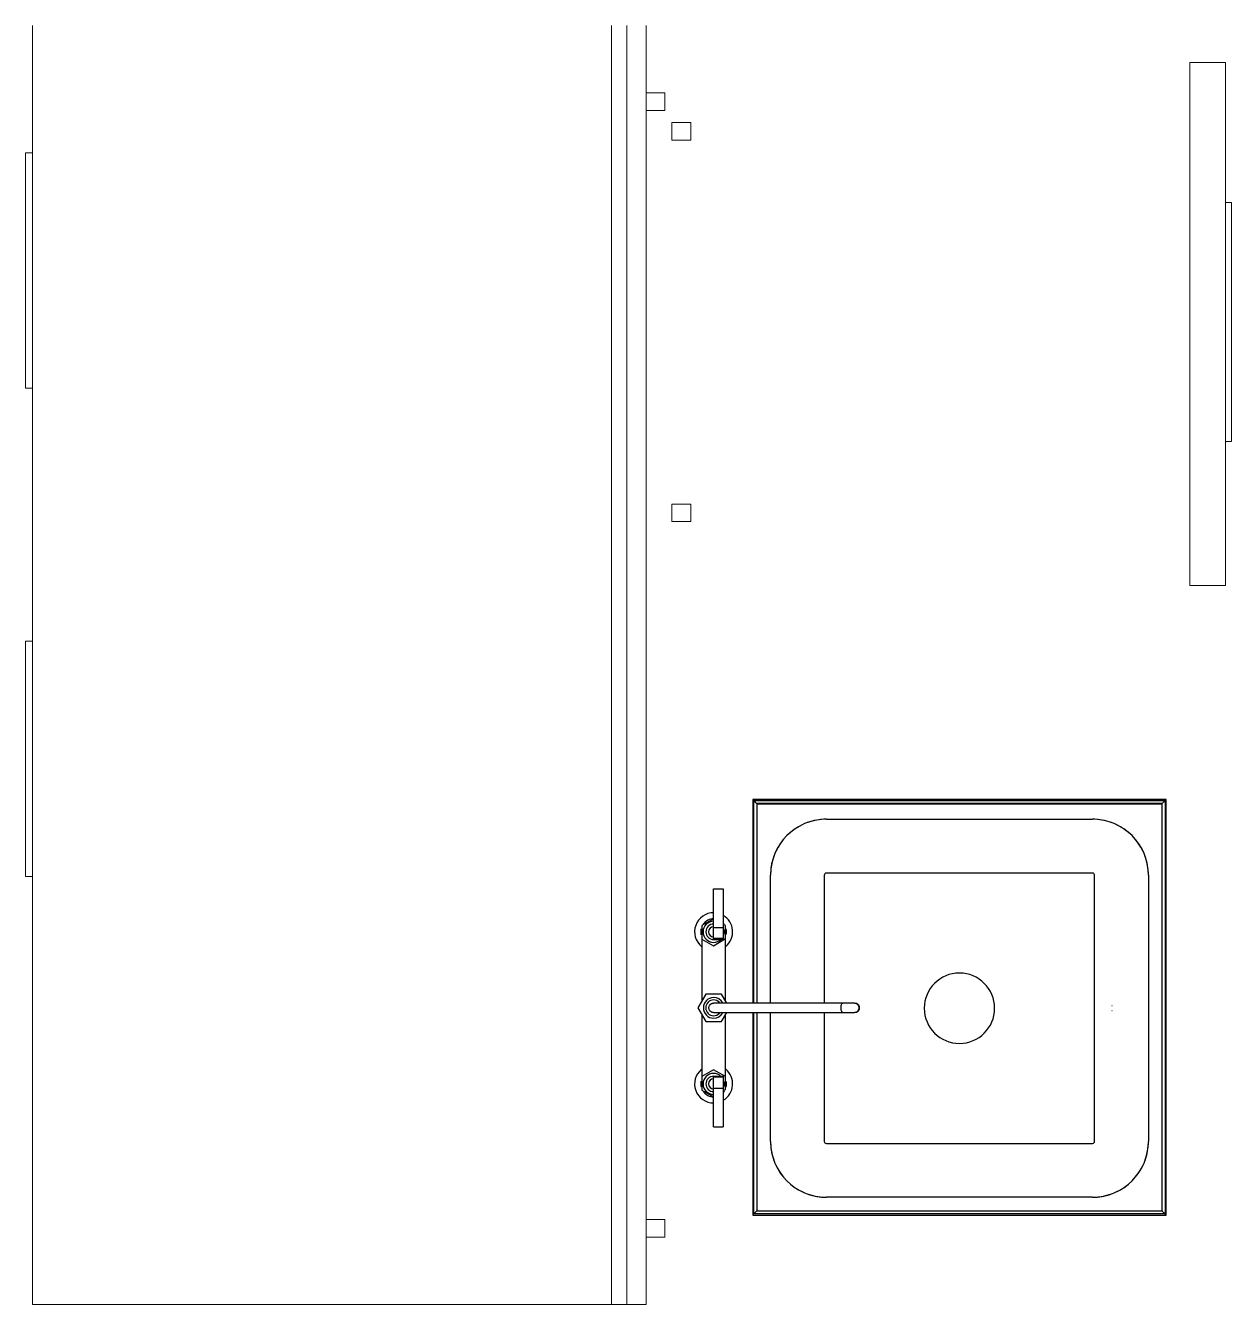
# Model space of a CAD drawing. Header units: inches. Extents: x -460 to 10305, y -938 to 5356.
# Drawn here: x 543.3 to 606.7, y 505.9 to 573.1 of the extents above; entities that cross this region are included whole.
import ezdxf

# ---------------------------------------------------------------- set-up
doc = ezdxf.new("R2010")
doc.units = ezdxf.units.IN
doc.header["$MEASUREMENT"] = 0
doc.layers.add('01-0263-G-DWG-BFP-ARCH$0$SP-CASE', color=11, linetype='Continuous', lineweight=13)
doc.layers.add('01-0263-G-DWG-BFP-ARCH$0$SP-FIXT', color=35, linetype='Continuous')

# ---------------------------------------------------------------- blocks, each defined once
blk = doc.blocks.new('01-0263-G-DWG-BFP-ARCH', base_point=(1295.158, 1352.862))
at = {"layer": '01-0263-G-DWG-BFP-ARCH$0$SP-CASE'}
for p, q in [((1838.57, 1922.721), (1838.57, 1855.471)), ((1869.022, 1922.721), (1869.022, 1855.471)), ((1869.82, 1922.721), (1869.82, 1855.471)), ((1870.835, 1922.721), (1870.835, 1855.471)), ((1899.445, 1920.784), (1901.32, 1920.784)), ((1899.445, 1920.784), (1899.445, 1893.284)), ((1901.32, 1893.284), (1901.32, 1920.784)), ((1871.82, 1919.183), (1870.835, 1919.183)), ((1871.82, 1919.183), (1871.82, 1918.26)), ((1870.835, 1918.26), (1871.82, 1918.26)), ((1873.195, 1917.621), (1872.195, 1917.621)), ((1872.195, 1916.697), (1872.195, 1917.621)), ((1873.195, 1917.621), (1873.195, 1916.697)), ((1872.195, 1916.697), (1873.195, 1916.697)), ((1838.204, 1903.659), (1838.204, 1916.034)), ((1838.57, 1916.034), (1838.204, 1916.034)), ((1901.32, 1913.409), (1901.624, 1913.409)), ((1901.624, 1913.409), (1901.624, 1900.846)), ((1838.57, 1903.659), (1838.204, 1903.659)), ((1901.32, 1900.846), (1901.624, 1900.846)), ((1873.195, 1897.558), (1872.195, 1897.558)), ((1872.195, 1896.635), (1872.195, 1897.558)), ((1873.195, 1897.558), (1873.195, 1896.635)), ((1872.195, 1896.635), (1873.195, 1896.635)), ((1901.32, 1893.284), (1899.445, 1893.284)), ((1838.204, 1877.971), (1838.204, 1890.346)), ((1838.57, 1890.346), (1838.204, 1890.346)), ((1838.57, 1877.971), (1838.204, 1877.971)), ((1871.82, 1859.933), (1870.835, 1859.933)), ((1871.82, 1859.933), (1871.82, 1859.01)), ((1870.835, 1859.01), (1871.82, 1859.01)), ((1869.022, 1855.471), (1838.57, 1855.471)), ((1869.82, 1855.471), (1869.022, 1855.471)), ((1870.835, 1855.471), (1869.82, 1855.471))]:
    blk.add_line(p, q, dxfattribs=at)
at = {"layer": '01-0263-G-DWG-BFP-ARCH$0$SP-FIXT'}
for p, q in [((1898.195, 1882.022), (1876.445, 1882.022)), ((1876.445, 1882.022), (1876.445, 1871.307)), ((1876.508, 1871.307), (1876.508, 1881.959)), ((1898.133, 1881.959), (1876.508, 1881.959)), ((1897.983, 1881.809), (1876.657, 1881.809)), ((1876.657, 1881.809), (1876.657, 1871.307)), ((1876.657, 1881.772), (1876.657, 1871.307)), ((1897.983, 1881.772), (1876.657, 1881.772)), ((1897.983, 1860.384), (1897.983, 1881.809)), ((1897.983, 1860.384), (1897.983, 1881.772)), ((1898.133, 1881.959), (1898.133, 1860.234)), ((1898.195, 1860.171), (1898.195, 1882.022)), ((1880.32, 1880.984), (1894.32, 1880.984)), ((1877.383, 1871.306), (1877.383, 1878.046)), ((1880.213, 1878.046), (1880.213, 1871.317)), ((1880.213, 1878.046), (1880.213, 1871.317)), ((1894.32, 1878.153), (1880.32, 1878.153)), ((1894.32, 1878.153), (1880.32, 1878.153)), ((1894.427, 1864.046), (1894.427, 1878.046)), ((1894.427, 1864.046), (1894.427, 1878.046)), ((1897.258, 1878.046), (1897.258, 1864.046)), ((1874.392, 1875.284), (1874.392, 1877.318)), ((1874.392, 1877.318), (1874.892, 1877.318)), ((1874.892, 1877.318), (1874.892, 1875.284)), ((1874.392, 1875.749), (1873.776, 1875.393)), ((1874.392, 1875.749), (1873.776, 1875.393)), ((1873.766, 1875.229), (1873.766, 1871.418)), ((1873.776, 1875.393), (1873.776, 1874.682)), ((1873.776, 1875.393), (1873.776, 1874.682)), ((1874.392, 1874.715), (1874.392, 1875.284)), ((1874.392, 1875.284), (1874.892, 1875.284)), ((1875.008, 1875.393), (1874.892, 1875.46)), ((1875.008, 1875.393), (1874.892, 1875.46)), ((1874.892, 1875.284), (1874.892, 1874.715)), ((1875.008, 1874.714), (1875.008, 1875.393)), ((1875.008, 1874.714), (1875.008, 1875.393)), ((1875.018, 1871.418), (1875.018, 1875.229)), ((1873.776, 1874.682), (1874.392, 1874.326)), ((1873.776, 1874.682), (1874.392, 1874.326)), ((1874.392, 1874.663), (1874.392, 1874.715)), ((1874.892, 1874.715), (1874.392, 1874.715)), ((1874.392, 1874.326), (1875.008, 1874.714)), ((1874.392, 1874.326), (1875.008, 1874.714)), ((1874.392, 1874.663), (1874.892, 1874.663)), ((1874.892, 1874.715), (1874.892, 1874.663)), ((1873.978, 1871.785), (1873.563, 1871.067)), ((1874.807, 1871.785), (1873.978, 1871.785)), ((1875.082, 1871.308), (1874.807, 1871.785)), ((1873.563, 1871.067), (1873.978, 1870.35)), ((1881.189, 1871.317), (1874.392, 1871.317)), ((1873.766, 1870.717), (1873.766, 1867.186)), ((1873.978, 1870.35), (1874.807, 1870.35)), ((1874.392, 1870.817), (1881.189, 1870.817)), ((1874.807, 1870.35), (1875.082, 1870.827)), ((1875.018, 1867.186), (1875.018, 1870.717)), ((1876.445, 1870.828), (1876.445, 1860.171)), ((1876.508, 1860.234), (1876.508, 1870.828)), ((1876.657, 1870.828), (1876.657, 1860.384)), ((1876.657, 1870.828), (1876.657, 1860.384)), ((1877.383, 1864.046), (1877.383, 1870.829)), ((1880.213, 1870.817), (1880.213, 1864.046)), ((1880.213, 1870.817), (1880.213, 1864.046)), ((1874.392, 1867.808), (1873.776, 1867.453)), ((1874.392, 1867.808), (1873.776, 1867.453)), ((1875.008, 1867.453), (1874.392, 1867.808)), ((1875.008, 1867.453), (1874.392, 1867.808)), ((1873.776, 1867.453), (1873.776, 1866.741)), ((1873.776, 1867.453), (1873.776, 1866.741)), ((1874.392, 1867.419), (1874.392, 1867.472)), ((1874.392, 1867.472), (1874.892, 1867.472)), ((1874.392, 1866.851), (1874.392, 1867.419)), ((1874.892, 1867.419), (1874.392, 1867.419)), ((1874.892, 1867.472), (1874.892, 1867.419)), ((1874.892, 1867.419), (1874.892, 1866.851)), ((1875.008, 1866.774), (1875.008, 1867.453)), ((1875.008, 1866.774), (1875.008, 1867.453)), ((1873.776, 1866.741), (1874.392, 1866.386)), ((1873.776, 1866.741), (1874.392, 1866.386)), ((1874.392, 1864.816), (1874.392, 1866.851)), ((1874.392, 1866.851), (1874.892, 1866.851)), ((1874.892, 1866.851), (1874.892, 1864.816)), ((1874.892, 1866.701), (1875.008, 1866.774)), ((1874.892, 1866.701), (1875.008, 1866.774)), ((1874.392, 1864.816), (1874.892, 1864.816)), ((1880.32, 1863.939), (1894.32, 1863.939)), ((1880.32, 1863.939), (1894.32, 1863.939)), ((1894.32, 1861.109), (1880.32, 1861.109)), ((1876.445, 1860.171), (1898.195, 1860.171)), ((1898.133, 1860.234), (1876.508, 1860.234)), ((1876.657, 1860.384), (1897.983, 1860.384)), ((1876.657, 1860.384), (1897.983, 1860.384))]:
    blk.add_line(p, q, dxfattribs=at)
for points in [[(1881.804, 1871.317), (1881.804, 1871.317), (1881.803, 1871.317), (1881.801, 1871.317), (1881.798, 1871.317), (1881.795, 1871.317), (1881.792, 1871.317), (1881.787, 1871.317), (1881.782, 1871.317), (1881.776, 1871.317), (1881.77, 1871.317), (1881.762, 1871.317), (1881.755, 1871.317), (1881.746, 1871.317), (1881.737, 1871.317), (1881.728, 1871.317), (1881.717, 1871.317), (1881.707, 1871.317), (1881.695, 1871.317), (1881.684, 1871.317), (1881.671, 1871.317), (1881.659, 1871.317), (1881.645, 1871.317), (1881.632, 1871.317), (1881.617, 1871.317), (1881.603, 1871.317), (1881.588, 1871.317), (1881.573, 1871.317), (1881.557, 1871.317), (1881.541, 1871.317), (1881.525, 1871.317), (1881.509, 1871.317), (1881.492, 1871.317), (1881.475, 1871.317), (1881.458, 1871.317), (1881.441, 1871.317), (1881.424, 1871.317), (1881.406, 1871.317), (1881.389, 1871.317), (1881.371, 1871.317), (1881.354, 1871.317), (1881.336, 1871.317), (1881.319, 1871.317), (1881.302, 1871.317), (1881.284, 1871.317), (1881.267, 1871.317), (1881.25, 1871.317), (1881.233, 1871.317), (1881.217, 1871.317), (1881.201, 1871.317), (1881.189, 1871.317)], [(1881.803, 1871.317), (1881.804, 1871.317), (1881.804, 1871.317)], [(1881.804, 1871.317), (1881.814, 1871.317), (1881.824, 1871.317), (1881.834, 1871.316), (1881.844, 1871.314), (1881.854, 1871.312), (1881.863, 1871.31), (1881.873, 1871.308), (1881.883, 1871.305), (1881.892, 1871.301), (1881.901, 1871.298), (1881.911, 1871.294), (1881.919, 1871.289), (1881.928, 1871.284), (1881.937, 1871.279), (1881.945, 1871.274), (1881.953, 1871.268), (1881.961, 1871.262), (1881.969, 1871.255), (1881.976, 1871.249), (1881.983, 1871.242), (1881.99, 1871.234), (1881.997, 1871.227), (1882.003, 1871.219), (1882.009, 1871.211), (1882.014, 1871.202), (1882.02, 1871.194), (1882.025, 1871.185), (1882.029, 1871.176), (1882.033, 1871.167), (1882.037, 1871.158), (1882.04, 1871.149), (1882.044, 1871.139), (1882.046, 1871.129), (1882.049, 1871.12), (1882.05, 1871.11), (1882.052, 1871.1), (1882.053, 1871.09), (1882.054, 1871.08), (1882.054, 1871.07), (1882.054, 1871.06), (1882.053, 1871.05), (1882.053, 1871.04), (1882.051, 1871.03), (1882.05, 1871.02), (1882.048, 1871.011), (1882.045, 1871.001), (1882.042, 1870.991), (1882.039, 1870.982), (1882.035, 1870.973), (1882.031, 1870.963), (1882.027, 1870.954), (1882.022, 1870.946), (1882.017, 1870.937), (1882.012, 1870.928), (1882.006, 1870.92), (1882, 1870.912), (1881.994, 1870.905), (1881.987, 1870.897), (1881.98, 1870.89), (1881.973, 1870.883), (1881.965, 1870.876), (1881.958, 1870.87), (1881.95, 1870.864), (1881.941, 1870.858), (1881.933, 1870.853), (1881.924, 1870.848), (1881.915, 1870.844), (1881.906, 1870.839), (1881.897, 1870.835), (1881.888, 1870.832), (1881.878, 1870.829), (1881.869, 1870.826), (1881.859, 1870.824), (1881.849, 1870.822), (1881.839, 1870.82), (1881.829, 1870.819), (1881.819, 1870.818), (1881.809, 1870.817), (1881.804, 1870.817)], [(1895.34, 1870.921), (1895.342, 1870.921), (1895.344, 1870.921), (1895.344, 1870.921)], [(1895.345, 1871.171), (1895.344, 1871.171), (1895.343, 1871.171), (1895.341, 1871.171)], [(1881.189, 1870.817), (1881.205, 1870.817), (1881.221, 1870.817), (1881.238, 1870.817), (1881.255, 1870.817), (1881.272, 1870.817), (1881.289, 1870.817), (1881.306, 1870.817), (1881.323, 1870.817), (1881.341, 1870.817), (1881.358, 1870.817), (1881.376, 1870.817), (1881.393, 1870.817), (1881.411, 1870.817), (1881.428, 1870.817), (1881.445, 1870.817), (1881.463, 1870.817), (1881.48, 1870.817), (1881.496, 1870.817), (1881.513, 1870.817), (1881.529, 1870.817), (1881.545, 1870.817), (1881.561, 1870.817), (1881.577, 1870.817), (1881.592, 1870.817), (1881.607, 1870.817), (1881.621, 1870.817), (1881.635, 1870.817), (1881.649, 1870.817), (1881.662, 1870.817), (1881.675, 1870.817), (1881.687, 1870.817), (1881.698, 1870.817), (1881.71, 1870.817), (1881.72, 1870.817), (1881.73, 1870.817), (1881.74, 1870.817), (1881.748, 1870.817), (1881.757, 1870.817), (1881.764, 1870.817), (1881.771, 1870.817), (1881.778, 1870.817), (1881.783, 1870.817), (1881.788, 1870.817), (1881.793, 1870.817), (1881.796, 1870.817), (1881.799, 1870.817), (1881.801, 1870.817), (1881.803, 1870.817), (1881.804, 1870.817), (1881.804, 1870.817)], [(1881.804, 1870.817), (1881.804, 1870.817), (1881.803, 1870.817)]]:
    blk.add_lwpolyline(points, dxfattribs=at)
for centre, radius, start, end in [((1880.32, 1878.046), 2.938, 90, 180), ((1880.32, 1878.046), 2.938, 90, 109.97124), ((1894.32, 1878.046), 2.938, 0, 90), ((1894.32, 1878.046), 2.938, 70.02876, 90), ((1880.32, 1878.046), 2.938, 115.02876, 154.97124), ((1894.32, 1878.046), 2.938, 25.02876, 64.97124), ((1880.32, 1878.046), 2.938, 160.02876, 180), ((1894.32, 1878.046), 2.938, 0, 19.97124), ((1880.32, 1878.046), 0.107, 90, 180), ((1880.32, 1878.046), 0.107, 90, 180), ((1894.32, 1878.046), 0.107, 0, 90), ((1894.32, 1878.046), 0.107, 0, 90), ((1874.392, 1875.067), 1.001, 90, 230.78712), ((1874.392, 1875.067), 0.682, 90, 144.64857), ((1874.392, 1875.067), 0.555, 90, 270), ((1874.392, 1875.067), 1.001, 309.73585, 59.41743), ((1874.392, 1875.067), 0.682, 167.48168, 192.86779), ((1874.392, 1875.067), 0.406, 90, 270), ((1874.392, 1875.067), 0.268, 90, 270), ((1874.392, 1875.067), 0.682, 35.35143, 40.9524), ((1874.392, 1875.067), 0.555, 344.77445, 15.22555), ((1874.392, 1875.067), 0.682, 347.51665, 12.48335), ((1874.392, 1875.067), 0.555, 270, 311.62411), ((1887.32, 1871.046), 1.85, 90, 270), ((1887.32, 1871.046), 1.85, 90, 270), ((1887.32, 1871.046), 1.85, 270, 90), ((1887.32, 1871.046), 1.85, 270, 90), ((1874.392, 1871.067), 0.542, 90, 270), ((1874.392, 1871.067), 0.542, 28.27804, 90), ((1874.392, 1871.067), 0.417, 90, 270), ((1874.392, 1871.067), 0.417, 41.69338, 90), ((1874.392, 1871.067), 0.542, 270, 331.72195), ((1874.392, 1871.067), 0.417, 270, 318.3066), ((1874.392, 1867.067), 1.001, 129.73585, 270), ((1874.392, 1867.067), 0.555, 90, 270), ((1874.392, 1867.067), 0.555, 48.37589, 90), ((1874.392, 1867.067), 1.001, 300.58257, 50.62792), ((1874.392, 1867.067), 0.682, 167.51665, 194.79204), ((1874.392, 1867.067), 0.406, 90, 270), ((1874.392, 1867.067), 0.268, 90, 270), ((1874.392, 1867.067), 0.555, 344.77445, 15.22555), ((1874.392, 1867.067), 0.682, 345.20796, 12.50307), ((1874.392, 1867.067), 0.682, 215.35143, 270), ((1874.392, 1867.067), 0.682, 319.0476, 328.11413), ((1880.32, 1864.046), 2.938, 180, 270), ((1880.32, 1864.046), 2.938, 180, 199.97124), ((1880.32, 1864.046), 0.107, 180, 270), ((1880.32, 1864.046), 0.107, 180, 270), ((1894.32, 1864.046), 2.938, 270, 0), ((1894.32, 1864.046), 0.107, 270, 0), ((1894.32, 1864.046), 0.107, 270, 0), ((1894.32, 1864.046), 2.938, 340.02876, 0), ((1880.32, 1864.046), 2.938, 205.02876, 244.97124), ((1894.32, 1864.046), 2.938, 295.02876, 334.97124), ((1880.32, 1864.046), 2.938, 250.02876, 270), ((1894.32, 1864.046), 2.938, 270, 289.97124)]:
    blk.add_arc(centre, radius, start, end, dxfattribs=at)
blk.add_ellipse((1881.803, 1871.067), major_axis=(0, 0.25), ratio=0.997564, start_param=3.141593, end_param=6.283185, dxfattribs=at)
for points, knots in [([(1876.508, 1881.959), (1876.508, 1881.959), (1876.511, 1881.956), (1876.523, 1881.944), (1876.537, 1881.93), (1876.549, 1881.917), (1876.564, 1881.903), (1876.586, 1881.881), (1876.616, 1881.85), (1876.643, 1881.823), (1876.657, 1881.809)], [-1, -1, -1, -1, -0.833333, -0.666667, -0.583333, -0.5, -0.416667, -0.333333, -0.166667, 0, 0, 0, 0]), ([(1897.983, 1881.809), (1897.997, 1881.823), (1898.024, 1881.85), (1898.055, 1881.881), (1898.076, 1881.903), (1898.091, 1881.917), (1898.103, 1881.93), (1898.117, 1881.944), (1898.129, 1881.956), (1898.133, 1881.959), (1898.133, 1881.959)], [0, 0, 0, 0, 0.166667, 0.333333, 0.416667, 0.5, 0.583333, 0.666667, 0.833333, 1, 1, 1, 1]), ([(1874.392, 1870.817), (1874.37, 1870.817), (1874.338, 1870.822), (1874.296, 1870.836), (1874.267, 1870.85), (1874.24, 1870.868), (1874.215, 1870.89), (1874.193, 1870.915), (1874.169, 1870.951), (1874.148, 1871.002), (1874.139, 1871.067), (1874.148, 1871.133), (1874.169, 1871.184), (1874.193, 1871.22), (1874.215, 1871.245), (1874.24, 1871.266), (1874.267, 1871.285), (1874.296, 1871.299), (1874.338, 1871.313), (1874.37, 1871.317), (1874.392, 1871.317)], [0, 0, 0, 0, 0.083333, 0.125, 0.166667, 0.208333, 0.25, 0.291667, 0.333333, 0.416667, 0.5, 0.583333, 0.666667, 0.708333, 0.75, 0.791667, 0.833333, 0.875, 0.916667, 1, 1, 1, 1]), ([(1881.189, 1870.817), (1881.177, 1870.817), (1881.155, 1870.828), (1881.126, 1870.872), (1881.104, 1870.94), (1881.093, 1871.023), (1881.093, 1871.112), (1881.106, 1871.209), (1881.139, 1871.294), (1881.172, 1871.317), (1881.189, 1871.317)], [0, 0, 0, 0, 0.111111, 0.222222, 0.333333, 0.444444, 0.555556, 0.666667, 0.833333, 1, 1, 1, 1]), ([(1876.657, 1860.384), (1876.643, 1860.37), (1876.616, 1860.343), (1876.585, 1860.312), (1876.564, 1860.29), (1876.549, 1860.276), (1876.537, 1860.263), (1876.523, 1860.249), (1876.511, 1860.237), (1876.508, 1860.234), (1876.508, 1860.234)], [0, 0, 0, 0, 0.166667, 0.333333, 0.416667, 0.5, 0.583333, 0.666667, 0.833333, 1, 1, 1, 1]), ([(1897.983, 1860.384), (1897.997, 1860.37), (1898.024, 1860.343), (1898.055, 1860.312), (1898.076, 1860.29), (1898.091, 1860.276), (1898.103, 1860.263), (1898.117, 1860.249), (1898.129, 1860.237), (1898.133, 1860.234), (1898.133, 1860.234)], [0, 0, 0, 0, 0.166667, 0.333333, 0.416667, 0.5, 0.583333, 0.666667, 0.833333, 1, 1, 1, 1])]:
    blk.add_open_spline(points, degree=3, knots=knots, dxfattribs=at)

msp = doc.modelspace()

# ---------------------------------------------------------------- block references
msp.add_blockref('01-0263-G-DWG-BFP-ARCH', (0.263, 3.261))

doc.saveas('drawing.dxf')
